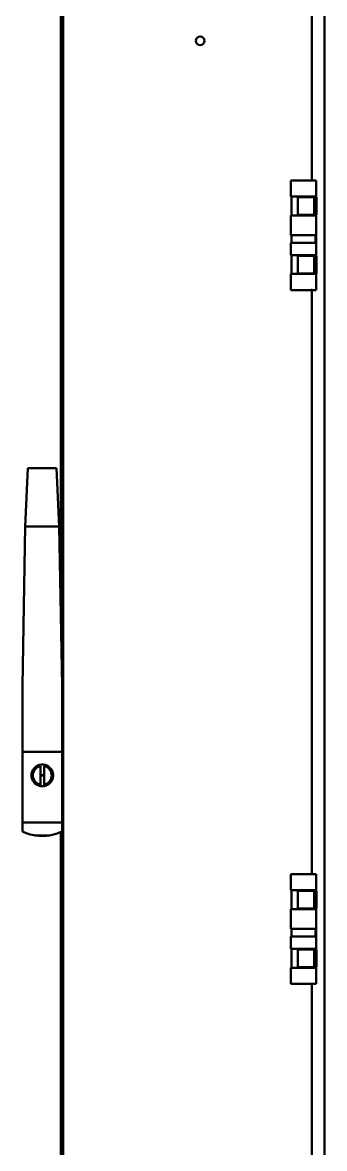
# Model space of a CAD drawing. Header units: inches. Extents: x 0 to 316, y -1 to 150.
# Drawn here: x 300.26 to 309.69, y 79.26 to 114.4 of the extents above; entities that cross this region are included whole.
import ezdxf

# ---------------------------------------------------------------- set-up
doc = ezdxf.new("R2010")
doc.units = ezdxf.units.IN
doc.header["$MEASUREMENT"] = 0
doc.layers.add('2d ConnectionPoints', color=7, linetype='Continuous', lineweight=50)
doc.layers.add('AM_0', color=7, linetype='Continuous', lineweight=50)

# ---------------------------------------------------------------- blocks, each defined once
blk = doc.blocks.new('Rittal TS8 Floor Mount 8018814')
at = {"layer": '2d ConnectionPoints'}
for p in [(62.18, 60.474), (62.007, 59.953), (62.007, 59.953), (62.18, 57.049), (53.766, 41.902), (53.766, 41.902), (62.18, 38.821), (62.007, 38.299), (62.007, 38.299)]:
    blk.add_point(p, dxfattribs=at)
at = {"layer": 'AM_0'}
for p, q in [((54.416, 14.181), (54.416, 82.925)), ((62.579, 12.138), (62.579, 82.886)), ((54.345, 80.783), (54.345, 46.939)), ((62.18, 77.719), (62.18, 60.474)), ((62.318, 60.474), (61.53, 60.474)), ((61.53, 60.474), (61.53, 59.97)), ((62.318, 60.474), (62.318, 59.97)), ((62.318, 59.97), (61.53, 59.97)), ((61.55, 59.97), (61.55, 59.38)), ((62.324, 59.953), (61.751, 59.953)), ((61.751, 59.953), (61.751, 59.402)), ((62.14, 59.97), (62.14, 59.953)), ((62.18, 59.97), (62.18, 59.953)), ((62.257, 59.402), (62.257, 59.953)), ((62.324, 59.402), (62.324, 59.953)), ((62.324, 59.402), (61.751, 59.402)), ((62.14, 59.402), (62.14, 59.38)), ((62.18, 59.402), (62.18, 59.38)), ((62.318, 59.38), (61.53, 59.38)), ((61.53, 59.38), (61.53, 58.762)), ((62.318, 59.38), (62.318, 58.144)), ((62.318, 58.762), (61.53, 58.762)), ((61.55, 58.762), (61.55, 58.526)), ((62.298, 58.762), (62.298, 58.526)), ((62.318, 58.526), (61.53, 58.526)), ((61.53, 58.526), (61.53, 58.144)), ((62.318, 58.144), (61.53, 58.144)), ((61.55, 58.144), (61.55, 57.553)), ((62.324, 58.122), (61.751, 58.122)), ((61.751, 58.122), (61.751, 57.571)), ((62.14, 58.144), (62.14, 58.122)), ((62.18, 58.144), (62.18, 58.122)), ((62.257, 57.571), (62.257, 58.122)), ((62.324, 57.571), (62.324, 58.122)), ((62.318, 57.553), (61.53, 57.553)), ((61.53, 57.553), (61.53, 57.049)), ((62.324, 57.571), (61.751, 57.571)), ((62.14, 57.571), (62.14, 57.553)), ((62.18, 57.571), (62.18, 57.553)), ((62.318, 57.553), (62.318, 57.049)), ((62.318, 57.049), (61.53, 57.049)), ((62.18, 57.049), (62.18, 38.821)), ((53.319, 51.488), (53.235, 49.669)), ((54.213, 51.488), (53.319, 51.488)), ((54.297, 49.669), (54.213, 51.488)), ((53.235, 49.666), (53.148, 44.7)), ((53.235, 49.669), (53.235, 49.666)), ((54.297, 49.669), (53.235, 49.669)), ((54.297, 49.666), (54.297, 49.669)), ((54.384, 44.7), (54.297, 49.666)), ((53.148, 44.7), (53.148, 42.636)), ((54.384, 44.7), (54.384, 42.636)), ((54.384, 42.636), (53.148, 42.636)), ((53.148, 42.636), (53.148, 40.149)), ((54.384, 42.636), (54.384, 40.149)), ((53.707, 41.612), (53.707, 42.191)), ((53.825, 42.191), (53.825, 41.612)), ((54.384, 40.432), (53.148, 40.432)), ((54.345, 40.131), (54.345, 14.063)), ((53.987, 40.029), (53.545, 40.029)), ((53.773, 40.012), (53.759, 40.012)), ((62.318, 38.821), (61.53, 38.821)), ((61.53, 38.821), (61.53, 38.317)), ((62.318, 38.821), (62.318, 38.317)), ((62.318, 38.317), (61.53, 38.317)), ((61.55, 38.317), (61.55, 37.726)), ((62.14, 38.317), (62.14, 38.299)), ((62.18, 38.317), (62.18, 38.299)), ((62.324, 38.299), (61.751, 38.299)), ((61.751, 38.299), (61.751, 37.748)), ((62.257, 37.748), (62.257, 38.299)), ((62.324, 37.748), (62.324, 38.299)), ((62.318, 37.726), (61.53, 37.726)), ((61.53, 37.726), (61.53, 37.108)), ((62.324, 37.748), (61.751, 37.748)), ((62.14, 37.748), (62.14, 37.726)), ((62.18, 37.748), (62.18, 37.726)), ((62.318, 37.726), (62.318, 36.49)), ((62.318, 37.108), (61.53, 37.108)), ((61.55, 37.108), (61.55, 36.872)), ((62.298, 37.108), (62.298, 36.872)), ((62.318, 36.872), (61.53, 36.872)), ((61.53, 36.872), (61.53, 36.49)), ((62.318, 36.49), (61.53, 36.49)), ((61.55, 36.49), (61.55, 35.9)), ((62.324, 36.469), (61.751, 36.469)), ((61.751, 36.469), (61.751, 35.917)), ((62.14, 36.49), (62.14, 36.469)), ((62.18, 36.49), (62.18, 36.469)), ((62.257, 35.917), (62.257, 36.469)), ((62.324, 35.917), (62.324, 36.469)), ((62.318, 35.9), (61.53, 35.9)), ((61.53, 35.9), (61.53, 35.396)), ((62.324, 35.917), (61.751, 35.917)), ((62.318, 35.9), (62.318, 35.396)), ((62.318, 35.396), (61.53, 35.396)), ((62.18, 35.396), (62.18, 18.152))]:
    blk.add_line(p, q, dxfattribs=at)
for points in [[(53.766, 41.563), (53.796, 41.564), (53.825, 41.568), (53.854, 41.575), (53.882, 41.583), (53.909, 41.595), (53.935, 41.608), (53.96, 41.624), (53.984, 41.642), (54.005, 41.662), (54.025, 41.684), (54.043, 41.707), (54.059, 41.732), (54.073, 41.758), (54.084, 41.786), (54.093, 41.814), (54.099, 41.843), (54.103, 41.872), (54.105, 41.902), (54.103, 41.931), (54.099, 41.96), (54.093, 41.989), (54.084, 42.017), (54.073, 42.045), (54.059, 42.071), (54.043, 42.096), (54.025, 42.119), (54.005, 42.141), (53.984, 42.161), (53.96, 42.179), (53.935, 42.195), (53.909, 42.208), (53.882, 42.22), (53.854, 42.229), (53.825, 42.235), (53.796, 42.239), (53.766, 42.24), (53.737, 42.239), (53.707, 42.235), (53.678, 42.229), (53.65, 42.22), (53.623, 42.208), (53.597, 42.195), (53.572, 42.179), (53.548, 42.161), (53.527, 42.141), (53.507, 42.119), (53.489, 42.096), (53.473, 42.071), (53.459, 42.045), (53.448, 42.017), (53.439, 41.989), (53.433, 41.96), (53.429, 41.931), (53.427, 41.902), (53.429, 41.872), (53.433, 41.843), (53.439, 41.814), (53.448, 41.786), (53.459, 41.758), (53.473, 41.732), (53.489, 41.707), (53.507, 41.684), (53.527, 41.662), (53.548, 41.642), (53.572, 41.624), (53.597, 41.608), (53.623, 41.595), (53.65, 41.583), (53.678, 41.575), (53.707, 41.568), (53.737, 41.564), (53.766, 41.563)], [(53.148, 40.149), (53.266, 40.1), (53.388, 40.061), (53.513, 40.034), (53.545, 40.029)], [(53.987, 40.029), (54.112, 40.053), (54.235, 40.089), (54.354, 40.135), (54.384, 40.149)], [(53.545, 40.029), (53.672, 40.015), (53.759, 40.012)], [(53.773, 40.012), (53.901, 40.018), (53.987, 40.029)]]:
    blk.add_lwpolyline(points, dxfattribs=at)
blk.add_circle((58.696, 64.831), 0.138, dxfattribs=at)
for start, end in [(101.537, 258.463), (281.537, 78.463)]:
    blk.add_arc((53.766, 41.902), 0.295, start, end, dxfattribs=at)

msp = doc.modelspace()

# ---------------------------------------------------------------- block references
at = {"linetype": 'Continuous'}
msp.add_blockref('Rittal TS8 Floor Mount 8018814', (247.11024, 49), dxfattribs=at)

doc.saveas('drawing.dxf')
